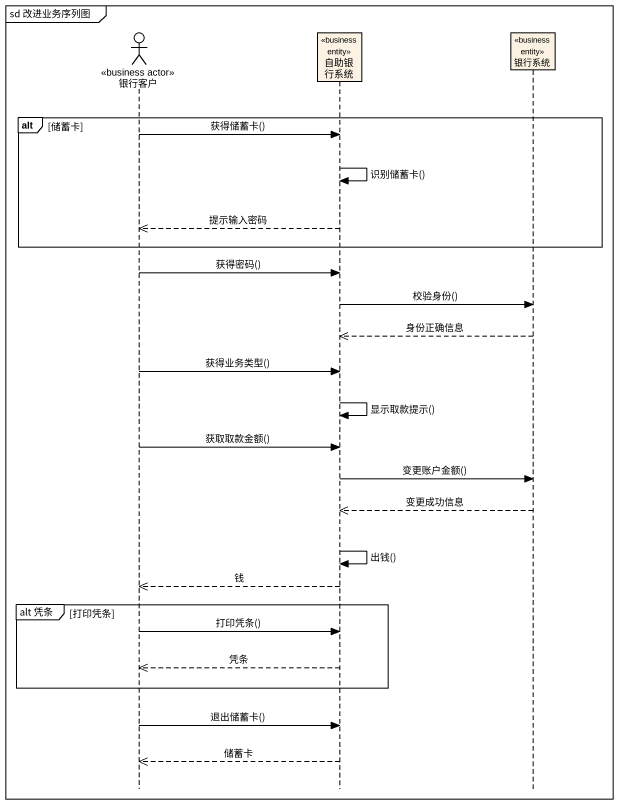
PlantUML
@startuml
mainframe sd 改进业务序列图
hide footbox
actor 银行客户 <<business actor>>
participant 自助银行系统 <<business entity>> #FCF2E3
participant 银行系统 <<business entity>> #FCF2E3

alt 储蓄卡
  银行客户 -> 自助银行系统 : 获得储蓄卡()
  自助银行系统 -> 自助银行系统 : 识别储蓄卡()
  自助银行系统 -->> 银行客户 : 提示输入密码
end
银行客户 -> 自助银行系统 : 获得密码()
自助银行系统 -> 银行系统 : 校验身份()
银行系统 -->> 自助银行系统 : 身份正确信息
银行客户 -> 自助银行系统 : 获得业务类型()
自助银行系统 -> 自助银行系统 : 显示取款提示()
银行客户 -> 自助银行系统 : 获取取款金额()
自助银行系统 -> 银行系统 : 变更账户金额()
银行系统 -->> 自助银行系统 : 变更成功信息
自助银行系统 -> 自助银行系统 : 出钱()
自助银行系统 -->> 银行客户 : 钱
group alt 凭条 [打印凭条]
  银行客户 -> 自助银行系统 : 打印凭条()
  自助银行系统 -->> 银行客户 : 凭条
end
银行客户 -> 自助银行系统 : 退出储蓄卡()
自助银行系统 -->> 银行客户 : 储蓄卡
@enduml
